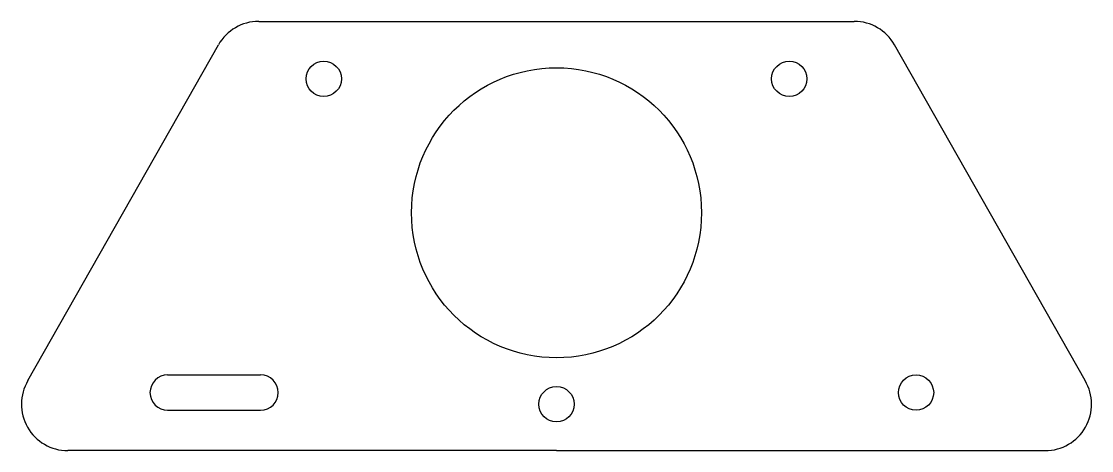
# Model space of a CAD drawing. Header units: millimetres. Extents: x 42 to 335, y 106 to 224.
import ezdxf

# ---------------------------------------------------------------- set-up
doc = ezdxf.new("R2010")
doc.units = ezdxf.units.MM

msp = doc.modelspace()

# ---------------------------------------------------------------- linework, layer by layer
for p, q in [((106.57, 223.7), (269.58, 223.7)), ((43.37, 125.37), (95.53, 217.26)), ((332.78, 125.37), (280.63, 217.26)), ((81.64, 126.92), (107.07, 126.92)), ((81.64, 117.27), (107.07, 117.27)), ((188.08, 106.22), (54.31, 106.22)), ((188.08, 106.22), (321.84, 106.22))]:
    msp.add_line(p, q)
for centre, radius in [((124.37, 207.98), 4.83), ((188.08, 171.31), 39.69), ((251.78, 207.98), 4.83), ((286.49, 122.1), 4.83), ((188.08, 118.92), 4.83)]:
    msp.add_circle(centre, radius)
for centre, radius, start, end in [((106.57, 211), 12.7, 90, 150.423), ((269.58, 211), 12.7, 29.577, 90), ((81.64, 122.1), 4.83, 90, 270), ((107.07, 122.1), 4.83, 270, 90), ((54.31, 118.92), 12.7, 149.4691, 270), ((321.84, 118.92), 12.7, 270, 30.5309)]:
    msp.add_arc(centre, radius, start, end)

doc.saveas('drawing.dxf')
